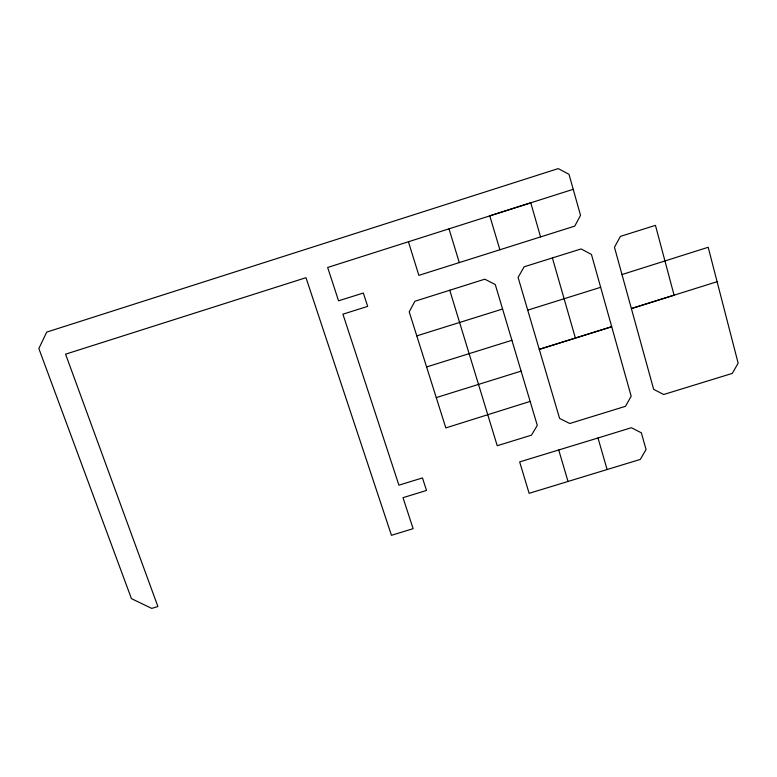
<?xml version="1.0" encoding="UTF-8"?>
<svg xmlns="http://www.w3.org/2000/svg" width="777" height="777" viewBox="0 0 777 777"><rect width="100%" height="100%" fill="white"/><g stroke="black" fill="none" stroke-linecap="round" stroke-linejoin="round"><path stroke-width="1.17" d="M573.222 189.306L327.661 267.473L338.558 300.806L363.345 293.026L367.667 306.4L342.919 314.17L398.912 485.178L422.465 477.933L426.505 490.452L402.991 497.678L413.131 528.671L391.462 535.314L305.992 277.69L65.569 354.176L157.896 606.516L151.738 608.401L131.439 598.649L38.85 348.543L46.707 332.109L558.226 168.599L569.007 174.33L580.536 215.346L574.757 226.117L418.861 275.359L408.42 241.764M621.988 274.543L708.197 247.271L738.15 363.17L732.293 373.397L663.684 394.502L653.661 389.326L614.461 247.251L620.415 236.383L655.448 225.359L674.086 295.182L631.371 308.566L717.093 281.701M449.757 290.239L497.231 445.726L531.439 435.188L537.296 425.378L495.27 284.528L484.78 279.186L414.928 301.243L409.207 311.83L445.823 427.923L530.157 401.398M502.583 309.023L416.783 335.868M552.389 257.935L581.128 248.941L591.452 254.467L631.177 396.221L625.475 406.313L569.745 423.504L559.586 418.405L518.104 277.447L524.125 266.802L552.389 257.935L575.398 338.073L539.228 349.368L611.722 326.719L575.398 338.073M527.709 310.149L600.67 287.296M426.602 366.958L511.926 340.287M521.124 371.115L436.276 397.601M597.999 437.985L631.342 427.719L641.355 432.818L646.056 449.543L640.297 459.411L529.127 493.327L519.658 461.907L597.999 437.985L607.109 469.531M449.009 228.836L459.285 262.558M499.864 249.708L489.782 215.841L530.769 202.816L540.549 236.878M558.741 450.019L568.016 481.449"/></g></svg>
